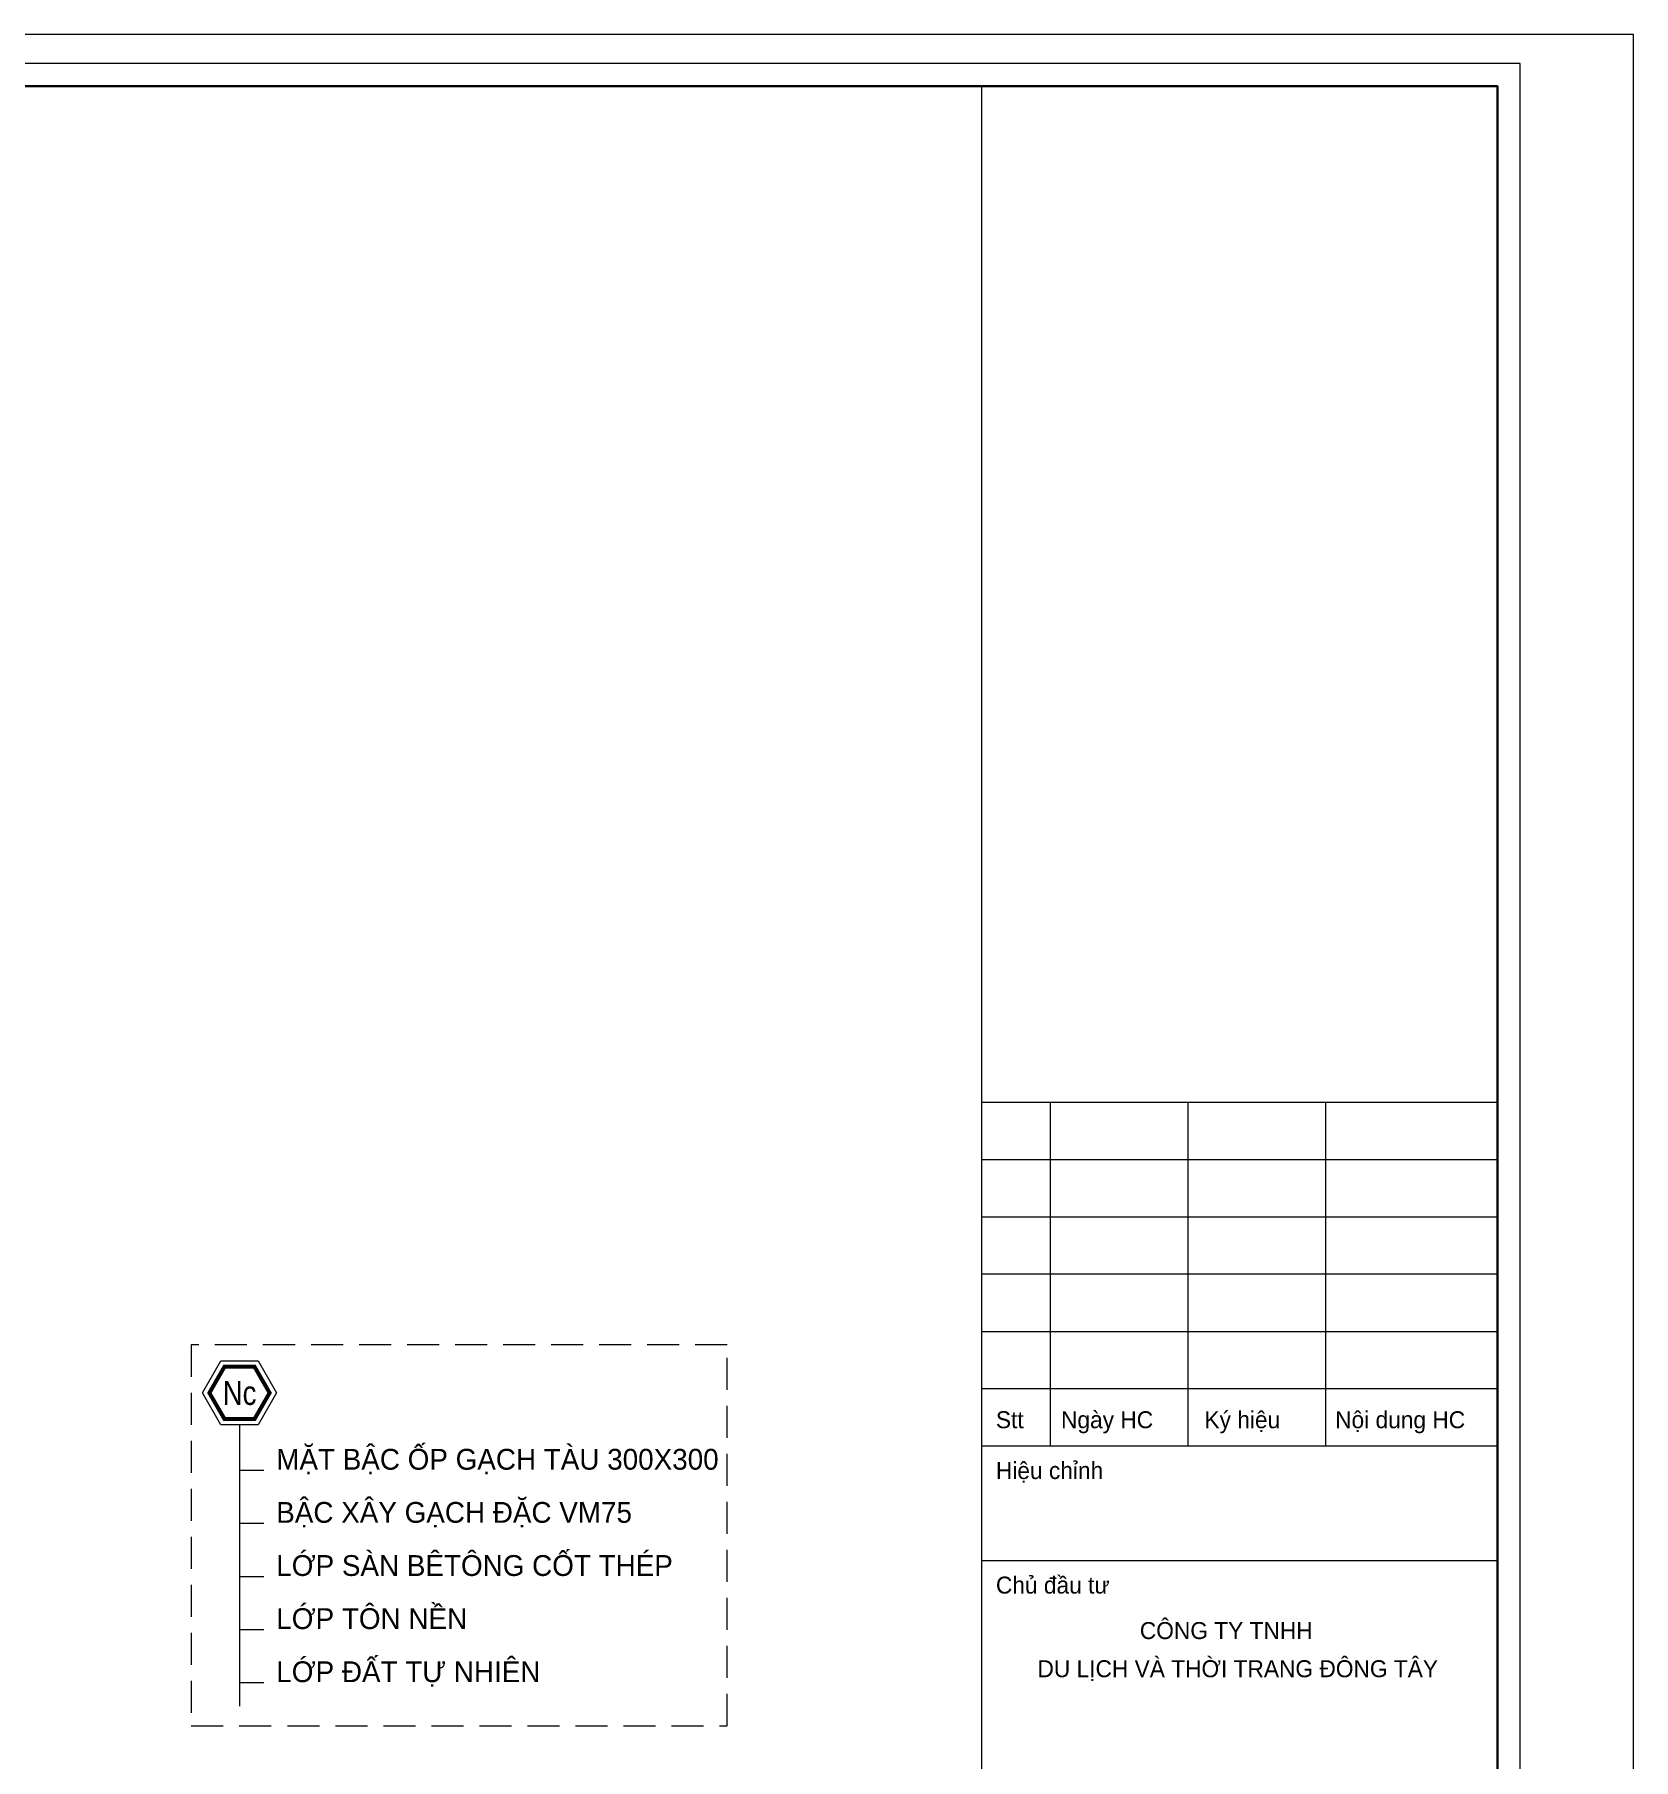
# Model space of a CAD drawing. Header units: inches. Extents: x 88947 to 296847, y 35049 to 161062.
# Drawn here: x 232454 to 237447, y 82166 to 87555 of the extents above; entities that cross this region are included whole.
import ezdxf

# ---------------------------------------------------------------- set-up
doc = ezdxf.new("R2010")
doc.units = ezdxf.units.IN
doc.header["$MEASUREMENT"] = 0
doc.linetypes.add('DASHED', pattern=[0.75, 0.5, -0.25])
for name, color, linetype, lineweight in [('A-Text', 30, 'Continuous', 9), ('A-Wall', 2, 'Continuous', 35), ('HACTH', 8, 'Continuous', 5), ('KHUNG 2', 144, 'Continuous', 18), ('KY HIEU', 4, 'Continuous', 25), ('NETMANH', 192, 'Continuous', 18)]:
    doc.layers.add(name, color=color, linetype=linetype, lineweight=lineweight)
doc.layers.add('text', color=2, linetype='Continuous')
doc.styles.add('DDCo-B-Helve-condense', font='VHELVCB.TTF')
doc.styles.add('FRANKO', font='VFRANKO.TTF')

# ---------------------------------------------------------------- blocks, each defined once
blk = doc.blocks.new('khung ten')
at = {"layer": 'A-Wall', "ltscale": 0.7}
blk.add_lwpolyline([(267204, -219099), (305804, -219099), (305804, -190799), (267204, -190799)], close=True, dxfattribs=at)
at = {"layer": 'KHUNG 2', "ltscale": 0.7}
for p, q in [((301249, -219099), (301249, -190799)), ((301249, -199776), (305804, -199776)), ((301856, -202813), (301856, -199776)), ((303071, -202813), (303071, -199776)), ((304286, -202813), (304286, -199776)), ((301249, -200282), (305804, -200282)), ((301249, -200789), (305804, -200789)), ((305804, -201295), (301249, -201295)), ((301249, -201801), (305804, -201801)), ((301249, -202307), (305804, -202307)), ((301249, -202813), (305804, -202813)), ((301249, -203826), (305804, -203826))]:
    blk.add_line(p, q, dxfattribs=at)
blk.add_lwpolyline([(267004, -219299), (306004, -219299), (306004, -190599), (267004, -190599)], close=True, dxfattribs=at)
at = {"layer": 'NETMANH', "ltscale": 0.7}
blk.add_lwpolyline([(265004, -220042), (307004, -220042), (307004, -190342), (265004, -190342)], close=True, dxfattribs=at)
at = {"layer": 'text', "linetype": 'Continuous', "style": 'FRANKO'}
for s, p in [('Stt', (301373, -202657)), ('Ngaøy HC', (301948, -202657)), ('Kyù hieäu', (303215, -202657)), ('Noäi dung HC', (304369, -202657)), ('Hieäu chænh', (301373, -203106)), ('Chuû ñaàu tö', (301373, -204118)), ('COÂNG TY TNHH ', (302644, -204520)), ('DU LÒCH VAØ THÔØI TRANG ÑOÂNG TAÂY', (301740, -204857))]:
    blk.add_text(s, height=150, dxfattribs=at).set_placement(p)

msp = doc.modelspace()

# ---------------------------------------------------------------- linework, layer by layer
at = {"layer": 'HACTH', "color": 252}
msp.add_lwpolyline([(232978.5, 83310.8), (233036.3, 83411), (233152, 83411), (233209.8, 83310.8), (233152, 83210.7), (233036.3, 83210.7)], close=True, dxfattribs=at)
for points in [[(233094.1, 83210.7), (233094.1, 82331.7)], [(233169.9, 83068.4), (233094.1, 83068.4)], [(233169.9, 82902.4), (233094.1, 82902.4)], [(233169.9, 82736.5), (233094.1, 82736.5)], [(233169.9, 82570.6), (233094.1, 82570.6)], [(233169.9, 82404.7), (233094.1, 82404.7)]]:
    msp.add_lwpolyline(points, dxfattribs=at)
at = {"layer": 'KHUNG 2', "linetype": 'DASHED', "ltscale": 200}
msp.add_lwpolyline([(232943.5, 82270.5), (234617.5, 82270.5), (234617.5, 83461), (232943.5, 83461)], close=True, dxfattribs=at)
at = {"layer": 'KY HIEU', "const_width": 12.5}
msp.add_lwpolyline([(233000.1, 83310.8), (233047.1, 83392.3), (233141.2, 83392.3), (233188.2, 83310.8), (233141.2, 83229.4), (233047.1, 83229.4)], close=True, dxfattribs=at)

# ---------------------------------------------------------------- block references
at = {"layer": 'A-Text', "xscale": 0.3535714285681024, "yscale": 0.3535714286845177, "zscale": 0.3535714286832132}
msp.add_blockref('khung ten', (128899.4, 154854.2), dxfattribs=at)

# ---------------------------------------------------------------- texts
at = {"layer": 'KY HIEU', "style": 'DDCo-B-Helve-condense'}
msp.add_text('Nc', height=75, dxfattribs=at).set_placement((233041.9, 83273.2))
at = {"layer": 'text', "style": 'FRANKO'}
for s, p in [('MAËT BAÄC OÁP GAÏCH TAØU 300X300 ', (233208.9, 83070.9)), ('BAÄC XAÂY GAÏCH ÑAËC VM75 ', (233208.9, 82905)), ('LÔÙP SAØN BEÂTOÂNG COÁT THEÙP', (233208.9, 82739)), ('LÔÙP TOÂN NEÀN', (233208.9, 82573.1)), ('LÔÙP ÑAÁT TÖÏ NHIEÂN', (233208.9, 82407.2))]:
    msp.add_text(s, height=65, dxfattribs=at).set_placement(p)

doc.saveas('drawing.dxf')
